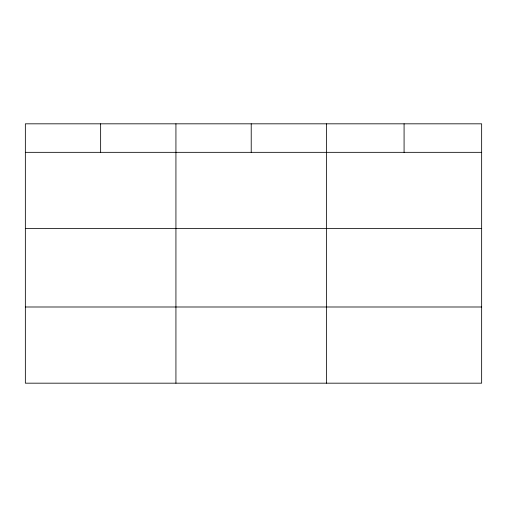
<?xml version="1.0" encoding="UTF-8"?>
<svg xmlns="http://www.w3.org/2000/svg" width="507" height="507" viewBox="0 0 507 507"><rect width="100%" height="100%" fill="white"/><g stroke="black" fill="none" stroke-linecap="round" stroke-linejoin="round"><path stroke-width="0.76" d="M481.65 228.511L481.65 123.822L25.35 123.822L25.35 383.178L481.65 383.178L481.65 228.511L25.35 228.511M25.35 152.334L481.65 152.334M25.35 306.995L481.65 306.995M404.079 123.822L404.079 152.334M326.508 123.822L326.508 383.178M251.219 123.822L251.219 152.334M175.929 123.822L175.929 383.178M100.64 123.822L100.64 152.334"/></g></svg>
